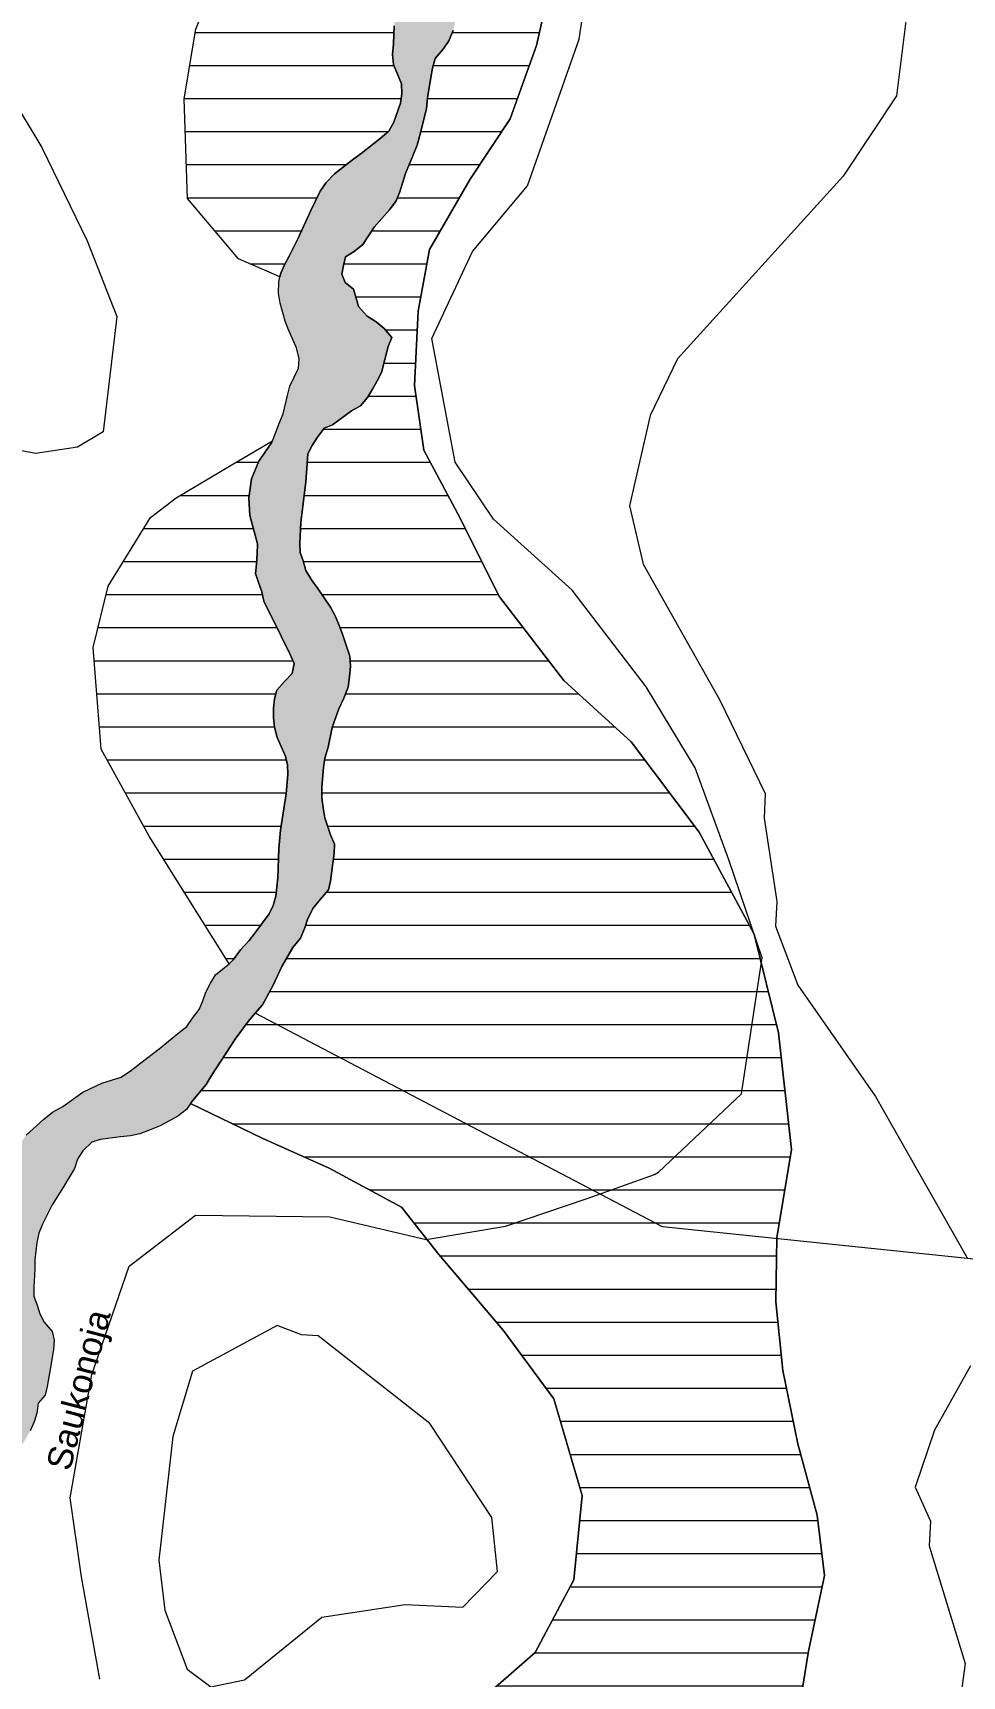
# Model space of a CAD drawing. Header units: millimetres. Extents: x 396621004 to 402046651, y 6785344214 to 6789799943.
# Drawn here: x 399442692 to 399555109, y 6786626747 to 6786825504 of the extents above; entities that cross this region are included whole.
import ezdxf

# ---------------------------------------------------------------- set-up
doc = ezdxf.new("R2010")
doc.units = ezdxf.units.MM
doc.header["$MEASUREMENT"] = 0
for name, color, linetype, lineweight in [('02 Korkeuskayrat_Kynä_nro__2', 8, 'Continuous', 15), ('02 Nimistö_Kynä_nro__41', 7, 'Continuous', 35), ('02 Suot_Kynä_nro__101', 252, 'Continuous', 15)]:
    doc.layers.add(name, color=color, linetype=linetype, lineweight=lineweight)
for name, color, linetype, lineweight, true_color in [('02 Maaston rajat_Kynä_nro__82', 7, 'Continuous', 20, 0xaaaaaa), ('02 Suot_Kynä_nro__102', 7, 'Continuous', 15, 0xcccccc), ('02 Vesialueet_Kynä_nro__105', 7, 'Continuous', 15, 0xcae6ff), ('02 Vesistöt_Kynä_nro__105', 7, 'Continuous', 15, 0xcae6ff)]:
    doc.layers.add(name, color=color, linetype=linetype, lineweight=lineweight, true_color=true_color)
doc.styles.add('LUOTU_TYYLI_5', font='')
doc.styles.get('LUOTU_TYYLI_5').set_extended_font_data('Arial')
pattern_1 = [(0, (1245072124.6, 6788065563.7), (0, 4000), [])]

msp = doc.modelspace()

# ---------------------------------------------------------------- hatches: boundary and pattern name
at = {"layer": '02 Suot_Kynä_nro__102', "linetype": 'Continuous', "lineweight": 15, "true_color": 0xcccccc}
h = msp.add_hatch(dxfattribs=at)
h.set_pattern_fill('KAJO___suo', color=254, style=0, pattern_type=2)
h.set_pattern_definition(pattern_1)
h.paths.add_polyline_path([(399486630.15, 6786831663.82), (399487430.38, 6786841606.09), (399487455.66, 6786845516.99), (399487624.13, 6786848177.6), (399479756.55, 6786848167.6), (399475376.31, 6786845627.01), (399471147.7, 6786841065.97), (399466110.43, 6786835304.65), (399462404.07, 6786825962.52), (399460997.34, 6786817520.58), (399461418.52, 6786805477.83), (399467567.7, 6786798166.16), (399472562.85, 6786796005.66), (399472680.78, 6786796425.76), (399473118.8, 6786797455.99), (399473691.6, 6786798476.23), (399474786.66, 6786800656.73), (399476336.59, 6786804007.49), (399477448.5, 6786806338.03), (399478172.92, 6786807418.27), (399479175.32, 6786808468.51), (399481365.44, 6786810138.9), (399482426.81, 6786810909.07), (399484701.16, 6786812719.49), (399485762.53, 6786813629.69), (399486352.17, 6786814719.94), (399487169.26, 6786816990.46), (399487329.3, 6786818120.72), (399487287.18, 6786819331), (399486335.33, 6786821671.53), (399486217.4, 6786822891.81), (399486318.48, 6786824162.1), (399486419.56, 6786826352.61)])
h = msp.add_hatch(dxfattribs=at)
h.set_pattern_fill('KAJO___suo', color=254, style=0, pattern_type=2)
h.set_pattern_definition(pattern_1)
h.paths.add_polyline_path([(399470456.97, 6786707925.51), (399469597.77, 6786706925.28), (399518841.73, 6786681109.38), (399532688.2, 6786679667.26), (399532690.02, 6786679779.07), (399534458.96, 6786690461.52), (399532883.76, 6786704564.74), (399529960.8, 6786716477.47), (399523297.78, 6786728830.29), (399515059.57, 6786739742.79), (399506914.01, 6786747154.49), (399499139.09, 6786757306.81), (399494118.67, 6786767319.1), (399489982.71, 6786775030.86), (399488862.39, 6786782852.65), (399489291.99, 6786791844.71), (399490656.6, 6786799296.42), (399495575.94, 6786807818.37), (399500436.32, 6786815100.03), (399503620.41, 6786823962.06), (399505220.88, 6786831153.7), (399504210.06, 6786836204.86), (399502457.97, 6786841306.03), (399499265.45, 6786842706.35), (399492661.4, 6786844866.84), (399492770.9, 6786843666.57), (399493082.57, 6786841366.04), (399493781.73, 6786837625.18), (399493950.2, 6786835264.64), (399493924.93, 6786834064.37), (399493815.42, 6786832724.06), (399493630.1, 6786830393.53), (399493773.3, 6786826832.72), (399493545.87, 6786825782.47), (399493023.61, 6786824552.19), (399492307.61, 6786823541.96), (399491364.17, 6786822411.7), (399491052.5, 6786821231.43), (399490825.07, 6786820111.18), (399490412.31, 6786817660.62), (399490311.23, 6786816320.31), (399489477.3, 6786812979.55), (399489182.48, 6786811929.31), (399488651.8, 6786810629.01), (399487767.33, 6786808498.52), (399487093.44, 6786806278.01), (399486655.42, 6786805177.76), (399485855.18, 6786804107.52), (399483985.16, 6786801987.03), (399482612.12, 6786799886.55), (399481550.76, 6786799056.36), (399480506.24, 6786798426.22), (399480278.81, 6786797375.98), (399480051.37, 6786796335.74), (399480472.55, 6786795305.5), (399481474.95, 6786794515.32), (399481811.89, 6786793425.07), (399482081.44, 6786792404.84), (399483134.38, 6786791254.58), (399484204.17, 6786790534.41), (399485206.57, 6786789744.23), (399486116.31, 6786788673.99), (399485678.29, 6786787573.73), (399484861.21, 6786784443.02), (399484347.37, 6786783422.78), (399483774.57, 6786782402.55), (399483193.35, 6786781382.32), (399482334.15, 6786780392.09), (399481222.24, 6786779771.95), (399478956.31, 6786778101.57), (399477928.64, 6786777681.47), (399477136.83, 6786776611.23), (399476488.22, 6786775600.99), (399475974.38, 6786774580.76), (399475881.72, 6786773380.49), (399475713.25, 6786771189.99), (399475106.76, 6786766268.86), (399474980.41, 6786763788.29), (399475030.95, 6786762658.03), (399475376.31, 6786761627.8), (399475704.83, 6786760467.53), (399476395.56, 6786759347.28), (399477170.52, 6786758297.04), (399478686.76, 6786756046.52), (399479242.71, 6786755006.28), (399479790.24, 6786753756), (399480194.57, 6786752655.75), (399481053.77, 6786750105.16), (399481104.31, 6786748894.88), (399481003.23, 6786747624.59), (399480826.34, 6786746354.3), (399480304.08, 6786745054.01), (399479697.58, 6786743753.71), (399478880.5, 6786741473.19), (399478408.78, 6786739092.64), (399478012.88, 6786737782.34), (399477852.83, 6786736652.08), (399477667.51, 6786734251.53), (399477633.82, 6786732981.24), (399478004.45, 6786730540.69), (399478695.18, 6786728490.22), (399479175.32, 6786727389.96), (399479158.48, 6786726259.71), (399478990.01, 6786725059.43), (399478678.34, 6786722888.94), (399478450.9, 6786721838.69), (399476564.03, 6786719578.18), (399475898.57, 6786718277.88), (399475595.32, 6786717237.64), (399475073.06, 6786716007.36), (399474129.63, 6786714867.1), (399472815.56, 6786712566.57), (399472301.72, 6786711466.32), (399471703.65, 6786710236.04)])
h = msp.add_hatch(dxfattribs=at)
h.set_pattern_fill('KAJO___suo', color=254, style=0, pattern_type=2)
h.set_pattern_definition(pattern_1)
h.paths.add_polyline_path([(399471821.58, 6786743813.72), (399471914.24, 6786744943.98), (399472209.06, 6786745984.22), (399473144.08, 6786747044.46), (399474079.09, 6786748034.69), (399474314.95, 6786749214.96), (399473767.42, 6786750405.23), (399472731.32, 6786752545.72), (399470650.71, 6786756756.68), (399470389.58, 6786757906.95), (399469976.83, 6786759007.2), (399469639.89, 6786760097.45), (399469732.54, 6786761227.71), (399469833.63, 6786762498), (399469858.9, 6786763708.27), (399468923.89, 6786767119.05), (399468805.96, 6786769249.54), (399469134.47, 6786771570.07), (399470018.94, 6786773700.56), (399471543.6, 6786775921.07), (399471669.96, 6786776161.12), (399466683.23, 6786773230.45), (399460011.79, 6786769259.54), (399456911.93, 6786766889), (399451807.27, 6786758597.1), (399449987.79, 6786751165.4), (399450973.34, 6786738862.59), (399456777.15, 6786728350.18), (399466430.52, 6786712886.65), (399466910.66, 6786713386.76), (399467795.13, 6786714597.04), (399468873.34, 6786715717.29), (399469673.58, 6786716787.54), (399471265.63, 6786718938.03), (399471771.04, 6786719958.26), (399472074.29, 6786721068.52), (399472318.57, 6786723319.03), (399472461.77, 6786726859.84), (399472630.24, 6786729050.34), (399473346.24, 6786733461.35), (399473531.56, 6786735791.89), (399473481.02, 6786737002.16), (399473211.46, 6786738092.41), (399472251.18, 6786740292.92), (399471922.66, 6786741533.2), (399471804.73, 6786742673.46)])
h = msp.add_hatch(dxfattribs=at)
h.set_pattern_fill('KAJO___suo', color=254, style=0, pattern_type=2)
h.set_pattern_definition(pattern_1)
h.paths.add_polyline_path([(399496409.87, 6786623426.18), (399486200.55, 6786619415.26), (399476909.39, 6786618865.14), (399470237.96, 6786620685.55), (399462833.67, 6786622806.04), (399457644.78, 6786619045.18), (399457745.86, 6786610773.29), (399462639.93, 6786603271.57), (399470128.45, 6786597650.28), (399478450.9, 6786593739.39), (399488795, 6786590228.59), (399499273.87, 6786589478.41), (399507613.17, 6786591068.78), (399517805.64, 6786594839.64), (399523356.75, 6786600831.01), (399530786.3, 6786609482.99), (399534728.51, 6786618565.07), (399536522.73, 6786629747.63), (399538468.56, 6786638919.72), (399537575.67, 6786646231.4), (399535233.93, 6786654853.37), (399533414.44, 6786663715.4), (399532563.67, 6786672017.3), (399532688.2, 6786679667.26), (399518841.73, 6786681109.38), (399469597.77, 6786706925.28), (399468730.14, 6786705925.05), (399467146.52, 6786703784.56), (399464307.79, 6786699393.56), (399463650.76, 6786698313.31), (399461999.74, 6786696312.86), (399461780.73, 6786695992.78), (399470431.7, 6786691821.83), (399478518.29, 6786688170.99), (399487304.03, 6786683479.92), (399491785.35, 6786677758.61), (399499602.39, 6786668606.52), (399505709.45, 6786660294.61), (399509146.25, 6786648611.94), (399508152.27, 6786638389.6), (399503468.79, 6786629597.59)])
at = {"layer": '02 Vesistöt_Kynä_nro__105', "linetype": 'Continuous', "lineweight": 0, "true_color": 0x32393f}
msp.add_hatch(color=250, dxfattribs=at).paths.add_polyline_path([(399514478.34, 6787006513.82), (399519254.49, 6787004003.25), (399521646.77, 6787002822.98), (399522918.72, 6787001932.77), (399524039.05, 6787000782.51), (399525555.29, 6786998461.98), (399526254.44, 6786997411.74), (399526591.38, 6786996321.49), (399526776.7, 6786995101.21), (399527181.03, 6786993930.94), (399527804.37, 6786992810.69), (399529674.4, 6786990460.15), (399530651.53, 6786989319.89), (399531696.04, 6786988169.63), (399532243.57, 6786987059.37), (399532841.64, 6786984748.84), (399533178.58, 6786983648.59), (399533448.14, 6786982568.34), (399533414.44, 6786981218.04), (399533237.55, 6786979027.53), (399533128.04, 6786977697.23), (399532909.03, 6786976646.99), (399531881.36, 6786974456.49), (399531359.1, 6786973286.22), (399530811.57, 6786970845.66), (399530213.5, 6786969615.38), (399529286.91, 6786968625.15), (399528217.12, 6786967714.95), (399527029.41, 6786967034.79), (399525791.15, 6786966634.7), (399523483.1, 6786966244.61), (399522329.08, 6786965984.55), (399521250.86, 6786965854.52), (399519035.48, 6786965614.47), (399517763.52, 6786965714.49), (399515632.37, 6786965734.49), (399514427.8, 6786965764.5), (399513358.01, 6786965704.49), (399512271.38, 6786965444.43), (399511092.08, 6786964824.28), (399509963.33, 6786964064.11), (399508876.7, 6786962943.85), (399507815.33, 6786962033.65), (399506787.66, 6786961613.55), (399505616.79, 6786961213.46), (399504319.57, 6786960963.4), (399503039.19, 6786960923.39), (399501767.24, 6786961023.41), (399500411.05, 6786960913.39), (399499585.54, 6786960643.33), (399499391.8, 6786960573.31), (399496906.86, 6786959703.11), (399495735.99, 6786959233.01), (399494430.34, 6786958912.93), (399491776.93, 6786958622.87), (399490631.33, 6786958502.84), (399489915.33, 6786957492.61), (399489123.51, 6786956422.36), (399486983.94, 6786954531.93), (399483648.22, 6786951891.33), (399481626.57, 6786949700.82), (399480480.97, 6786948660.59), (399479284.83, 6786947900.41), (399478198.19, 6786947640.35), (399475805.91, 6786947050.22), (399473438.9, 6786945879.95), (399472251.18, 6786945199.79), (399471114, 6786944299.59), (399470027.37, 6786943099.31), (399468645.91, 6786940938.82), (399467761.44, 6786939658.53), (399466017.77, 6786937388.01), (399464947.98, 6786936407.78), (399463861.34, 6786935287.53), (399463077.95, 6786934287.3), (399462631.51, 6786933187.05), (399462404.07, 6786932136.81), (399462151.37, 6786929816.28), (399462058.71, 6786928686.02), (399461915.51, 6786926005.4), (399461797.58, 6786924515.06), (399461747.04, 6786922964.71), (399461848.12, 6786921534.38), (399462302.99, 6786919223.85), (399462555.7, 6786917993.57), (399462741.01, 6786916703.28), (399462690.47, 6786914362.74), (399462656.78, 6786909471.62), (399462378.8, 6786905940.81), (399462488.31, 6786904650.52), (399462715.74, 6786903070.16), (399463499.13, 6786900459.56), (399464299.37, 6786897978.99), (399464905.86, 6786896648.69), (399465529.2, 6786895538.43), (399466506.33, 6786894538.2), (399468536.4, 6786892387.71), (399469606.19, 6786891517.51), (399470861.3, 6786891277.46), (399473110.38, 6786890887.37), (399474129.63, 6786890377.25), (399475207.84, 6786889657.09), (399476260.78, 6786888646.86), (399477094.71, 6786887516.6), (399477861.25, 6786886466.36), (399478863.65, 6786885676.18), (399479857.63, 6786884735.96), (399479630.19, 6786883695.72), (399478509.86, 6786882935.55), (399477389.54, 6786882235.39), (399476269.21, 6786881545.23), (399475334.19, 6786880555.01), (399475258.38, 6786879874.85), (399475325.77, 6786879494.76), (399475738.52, 6786878464.53), (399476808.31, 6786878524.54), (399477970.76, 6786878424.52), (399478981.58, 6786878204.47), (399479815.51, 6786877074.21), (399480363.04, 6786875963.96), (399481053.77, 6786874843.7), (399483083.84, 6786872693.21), (399483917.77, 6786871492.93), (399484313.68, 6786870252.65), (399485417.16, 6786867181.95), (399486377.44, 6786864981.44), (399486773.35, 6786863741.16), (399487042.9, 6786862650.91), (399487295.61, 6786860510.42), (399487590.43, 6786856999.62), (399487742.06, 6786854509.05), (399487801.02, 6786853438.8), (399487784.17, 6786852368.56), (399487750.48, 6786850178.06), (399487624.13, 6786848177.6), (399487455.66, 6786845516.99), (399487430.38, 6786841606.09), (399486630.15, 6786831663.82), (399486419.56, 6786826352.61), (399486318.48, 6786824162.1), (399486217.4, 6786822891.81), (399486335.33, 6786821671.53), (399487287.18, 6786819331), (399487329.3, 6786818120.72), (399487169.26, 6786816990.46), (399486352.17, 6786814719.94), (399485762.53, 6786813629.69), (399484701.16, 6786812719.49), (399482426.81, 6786810909.07), (399481365.44, 6786810138.9), (399479175.32, 6786808468.51), (399478172.92, 6786807418.27), (399477448.5, 6786806338.03), (399476336.59, 6786804007.49), (399474786.66, 6786800656.73), (399473691.6, 6786798476.23), (399473118.8, 6786797455.99), (399472680.78, 6786796425.76), (399472562.85, 6786796005.66), (399472453.35, 6786795375.52), (399472419.65, 6786794025.21), (399472604.97, 6786792804.93), (399473211.46, 6786790634.43), (399473624.22, 6786789604.2), (399474584.5, 6786787393.69), (399474904.59, 6786786093.39), (399474820.36, 6786784963.14), (399473792.69, 6786782772.64), (399473489.44, 6786781662.38), (399472958.76, 6786779431.87), (399472436.5, 6786778191.59), (399472057.44, 6786777091.34), (399471669.96, 6786776161.12), (399471543.6, 6786775921.07), (399470018.94, 6786773700.56), (399469134.47, 6786771570.07), (399468805.96, 6786769249.54), (399468923.89, 6786767119.05), (399469858.9, 6786763708.27), (399469833.63, 6786762498), (399469732.54, 6786761227.71), (399469639.89, 6786760097.45), (399469976.83, 6786759007.2), (399470389.58, 6786757906.95), (399470650.71, 6786756756.68), (399472731.32, 6786752545.72), (399473767.42, 6786750405.23), (399474314.95, 6786749214.96), (399474079.09, 6786748034.69), (399473144.08, 6786747044.46), (399472209.06, 6786745984.22), (399471914.24, 6786744943.98), (399471821.58, 6786743813.72), (399471804.73, 6786742673.46), (399471922.66, 6786741533.2), (399472251.18, 6786740292.92), (399473211.46, 6786738092.41), (399473481.02, 6786737002.16), (399473531.56, 6786735791.89), (399473346.24, 6786733461.35), (399472630.24, 6786729050.34), (399472461.77, 6786726859.84), (399472318.57, 6786723319.03), (399472074.29, 6786721068.52), (399471771.04, 6786719958.26), (399471265.63, 6786718938.03), (399469673.58, 6786716787.54), (399468873.34, 6786715717.29), (399467795.13, 6786714597.04), (399466910.66, 6786713386.76), (399466430.52, 6786712886.65), (399465840.87, 6786712406.54), (399464779.51, 6786711566.34), (399464198.28, 6786710546.11), (399463617.06, 6786709465.86), (399463254.85, 6786708425.63), (399462816.83, 6786707395.39), (399462016.59, 6786706325.15), (399461300.59, 6786705314.91), (399460239.22, 6786704474.72), (399457956.45, 6786702604.29), (399455766.33, 6786700923.91), (399454629.15, 6786700023.7), (399453357.2, 6786699203.52), (399451032.3, 6786698463.35), (399448741.1, 6786697373.1), (399446331.97, 6786695642.7), (399445068.44, 6786694962.55), (399444007.08, 6786694122.35), (399441867.5, 6786692171.91), (399440342.84, 6786690021.42), (399437942.14, 6786685740.44), (399436779.69, 6786683559.94), (399436324.82, 6786682309.65), (399436021.57, 6786681269.41), (399435701.48, 6786678958.88), (399435406.65, 6786675288.05), (399435111.83, 6786670696.99), (399434707.5, 6786668316.45), (399434530.61, 6786666976.14), (399434286.32, 6786665715.86), (399433410.28, 6786663585.37), (399432593.19, 6786661314.85), (399431304.39, 6786656793.81), (399430419.92, 6786654603.31), (399430057.71, 6786653563.07), (399429746.04, 6786652382.8), (399429089, 6786651222.54), (399427699.12, 6786648922.01), (399427193.71, 6786647901.78), (399426604.06, 6786646741.51), (399424936.2, 6786644601.02), (399423933.8, 6786643610.8), (399423141.99, 6786642540.55), (399422703.97, 6786641510.32), (399421760.53, 6786639459.85), (399421533.1, 6786638339.59), (399421726.84, 6786637259.34), (399422139.59, 6786636159.09), (399422459.69, 6786634928.81), (399423293.62, 6786633798.55), (399423925.38, 6786632748.31), (399426890.46, 6786627237.05), (399427185.29, 6786627377.08), (399428650.98, 6786628737.4), (399429004.77, 6786629647.6), (399430125.1, 6786630407.78), (399431186.46, 6786631247.97), (399431978.28, 6786632248.2), (399432205.71, 6786633368.45), (399433005.95, 6786634438.7), (399433578.75, 6786635458.93), (399434741.19, 6786637499.4), (399435246.61, 6786638519.63), (399436729.15, 6786641950.42), (399437908.44, 6786644270.95), (399438565.48, 6786645431.21), (399438936.11, 6786646531.47), (399439104.58, 6786648651.95), (399439576.3, 6786650962.48), (399439955.36, 6786652132.75), (399440317.57, 6786653172.99), (399441766.42, 6786655323.48), (399442356.07, 6786656413.73), (399442861.48, 6786657513.98), (399443164.73, 6786658554.22), (399443324.77, 6786659744.49), (399444192.4, 6786660744.72), (399444411.41, 6786661784.96), (399444807.31, 6786664095.48), (399445194.8, 6786666275.98), (399445287.46, 6786667396.24), (399445009.48, 6786668416.47), (399444040.77, 6786669556.73), (399443552.21, 6786670586.97), (399443206.84, 6786671617.21), (399442802.51, 6786672707.45), (399442810.94, 6786673777.7), (399442920.44, 6786675968.2), (399442937.29, 6786677098.46), (399443173.15, 6786679208.94), (399443409.01, 6786680329.2), (399443847.03, 6786681429.45), (399445026.33, 6786683749.98), (399446407.79, 6786685910.48), (399447721.86, 6786688150.99), (399448092.49, 6786689261.24), (399448741.1, 6786690271.47), (399449819.32, 6786691321.71), (399450838.56, 6786691661.79), (399453281.39, 6786691971.86), (399454494.38, 6786692081.89), (399455648.4, 6786692341.95), (399456895.08, 6786692812.05), (399458074.38, 6786693292.16), (399460222.38, 6786694472.43), (399461283.74, 6786695302.62), (399461780.73, 6786695992.78), (399461999.74, 6786696312.86), (399463650.76, 6786698313.31), (399464307.79, 6786699393.56), (399467146.52, 6786703784.56), (399468730.14, 6786705925.05), (399469597.77, 6786706925.28), (399470456.97, 6786707925.51), (399471703.65, 6786710236.04), (399472301.72, 6786711466.32), (399472815.56, 6786712566.57), (399474129.63, 6786714867.1), (399475073.06, 6786716007.36), (399475595.32, 6786717237.64), (399475898.57, 6786718277.88), (399476564.03, 6786719578.18), (399478450.9, 6786721838.69), (399478678.34, 6786722888.94), (399478990.01, 6786725059.43), (399479158.48, 6786726259.71), (399479175.32, 6786727389.96), (399478695.18, 6786728490.22), (399478004.45, 6786730540.69), (399477633.82, 6786732981.24), (399477667.51, 6786734251.53), (399477852.83, 6786736652.08), (399478012.88, 6786737782.34), (399478408.78, 6786739092.64), (399478880.5, 6786741473.19), (399479697.58, 6786743753.71), (399480304.08, 6786745054.01), (399480826.34, 6786746354.3), (399481003.23, 6786747624.59), (399481104.31, 6786748894.88), (399481053.77, 6786750105.16), (399480194.57, 6786752655.75), (399479790.24, 6786753756), (399479242.71, 6786755006.28), (399478686.76, 6786756046.52), (399477170.52, 6786758297.04), (399476395.56, 6786759347.28), (399475704.83, 6786760467.53), (399475376.31, 6786761627.8), (399475030.95, 6786762658.03), (399474980.41, 6786763788.29), (399475106.76, 6786766268.86), (399475713.25, 6786771189.99), (399475881.72, 6786773380.49), (399475974.38, 6786774580.76), (399476488.22, 6786775600.99), (399477136.83, 6786776611.23), (399477928.64, 6786777681.47), (399478956.31, 6786778101.57), (399481222.24, 6786779771.95), (399482334.15, 6786780392.09), (399483193.35, 6786781382.32), (399483774.57, 6786782402.55), (399484347.37, 6786783422.78), (399484861.21, 6786784443.02), (399485678.29, 6786787573.73), (399486116.31, 6786788673.99), (399485206.57, 6786789744.23), (399484204.17, 6786790534.41), (399483134.38, 6786791254.58), (399482081.44, 6786792404.84), (399481811.89, 6786793425.07), (399481474.95, 6786794515.32), (399480472.55, 6786795305.5), (399480051.37, 6786796335.74), (399480278.81, 6786797375.98), (399480506.24, 6786798426.22), (399481550.76, 6786799056.36), (399482612.12, 6786799886.55), (399483985.16, 6786801987.03), (399485855.18, 6786804107.52), (399486655.42, 6786805177.76), (399487093.44, 6786806278.01), (399487767.33, 6786808498.52), (399488651.8, 6786810629.01), (399489182.48, 6786811929.31), (399489477.3, 6786812979.55), (399490311.23, 6786816320.31), (399490412.31, 6786817660.62), (399490825.07, 6786820111.18), (399491052.5, 6786821231.43), (399491364.17, 6786822411.7), (399492307.61, 6786823541.96), (399493023.61, 6786824552.19), (399493545.87, 6786825782.47), (399493773.3, 6786826832.72), (399493630.1, 6786830393.53), (399493815.42, 6786832724.06), (399493924.93, 6786834064.37), (399493950.2, 6786835264.64), (399493781.73, 6786837625.18), (399493082.57, 6786841366.04), (399492770.9, 6786843666.57), (399492661.4, 6786844866.84), (399492678.24, 6786846017.1), (399492594.01, 6786848507.67), (399492804.6, 6786852048.48), (399493048.88, 6786854299), (399493149.96, 6786855569.29), (399493242.62, 6786856689.55), (399494143.94, 6786859040.08), (399494590.39, 6786860210.35), (399494817.82, 6786861330.61), (399495154.76, 6786863711.15), (399495247.42, 6786864911.43), (399495441.16, 6786867311.98), (399495559.09, 6786868792.31), (399495525.4, 6786870142.62), (399495154.76, 6786872663.2), (399494809.4, 6786873683.43), (399494186.06, 6786874723.67), (399492442.39, 6786876994.19), (399491465.26, 6786877994.42), (399490403.89, 6786879004.65), (399488104.27, 6786880394.97), (399485947.84, 6786881845.3), (399484869.63, 6786882565.47), (399483808.27, 6786883505.68), (399483117.54, 6786884625.94), (399482991.18, 6786885766.2), (399483016.45, 6786886906.46), (399482628.97, 6786889206.98), (399482426.81, 6786890287.23), (399482022.48, 6786891457.5), (399481196.97, 6786892587.76), (399480565.21, 6786893628), (399479478.57, 6786894288.15), (399478375.09, 6786894658.23), (399477305.3, 6786894528.2), (399476277.63, 6786894188.12), (399475174.15, 6786893638), (399474045.39, 6786893728.02), (399472984.03, 6786893808.04), (399470659.13, 6786893998.08), (399469614.62, 6786894288.15), (399469134.47, 6786895388.4), (399468233.16, 6786896528.66), (399467753.01, 6786897628.91), (399467407.65, 6786898659.15), (399467373.96, 6786900929.67), (399466961.2, 6786901959.9), (399466767.46, 6786903110.17), (399466759.04, 6786907511.17), (399466801.16, 6786909781.69), (399466919.09, 6786912182.24), (399467028.59, 6786914372.74), (399467769.86, 6786920994.26), (399468527.98, 6786926965.62), (399468780.69, 6786929286.15), (399469016.54, 6786930476.43), (399469538.8, 6786931636.69), (399470406.43, 6786932776.95), (399471130.85, 6786933857.2), (399471585.72, 6786935027.47), (399472470.19, 6786937227.97), (399473194.62, 6786938378.23), (399474255.98, 6786939218.43), (399475283.65, 6786939558.5), (399476311.32, 6786939978.6), (399477364.26, 6786940818.79), (399478442.48, 6786941799.02), (399479613.35, 6786942269.12), (399481769.77, 6786943449.39), (399485265.54, 6786945509.87), (399487472.5, 6786946470.09), (399489637.35, 6786947790.39), (399491810.62, 6786949250.72), (399492956.22, 6786950220.94), (399494051.28, 6786950631.04), (399497252.22, 6786951581.25), (399498406.25, 6786951771.3), (399503199.24, 6786953171.62), (399505667.33, 6786953751.75), (399506880.32, 6786953871.78), (399508034.34, 6786954061.82), (399509230.48, 6786954822), (399510249.73, 6786955232.09), (399511471.14, 6786955352.12), (399513509.64, 6786956042.28), (399514613.12, 6786956452.37), (399515834.53, 6786956702.43), (399518108.89, 6786956662.42), (399519170.25, 6786956652.41), (399520332.7, 6786956982.49), (399521360.37, 6786957402.59), (399522548.09, 6786958012.73), (399523710.54, 6786958422.82), (399524923.52, 6786958462.83), (399526060.7, 6786958442.82), (399527214.72, 6786958712.89), (399528351.9, 6786959613.09), (399529446.96, 6786960023.19), (399530668.37, 6786960213.23), (399531830.82, 6786960543.31), (399532968, 6786961373.5), (399533759.81, 6786962373.72), (399535410.82, 6786964444.2), (399536918.63, 6786966454.66), (399537794.68, 6786967594.92), (399538519.1, 6786968675.17), (399539108.75, 6786969835.43), (399540001.65, 6786972105.95), (399540591.29, 6786973336.23), (399540978.78, 6786974576.52), (399541383.1, 6786976967.06), (399541475.76, 6786978167.34), (399541282.02, 6786979317.6), (399541012.47, 6786980397.85), (399540481.79, 6786982648.36), (399539934.26, 6786983828.63), (399539529.93, 6786984918.88), (399539142.45, 6786987149.39), (399538283.24, 6786990630.19), (399537668.33, 6786992740.67), (399536986.02, 6786994851.15), (399536573.27, 6786995951.41), (399534922.26, 6786999272.17), (399533262.82, 6787001612.7), (399529168.98, 6787006333.78), (399527433.74, 6787008674.32), (399526372.37, 6787009544.52), (399525226.77, 6787010414.71), (399524207.52, 6787010924.83), (399521781.55, 6787011685.01), (399520762.3, 6787012265.14), (399519734.63, 6787012695.24), (399517249.69, 6787013605.44), (399516222.02, 6787014045.55), (399513863.43, 6787014795.72), (399512599.9, 6787014965.76), (399511437.45, 6787015555.89), (399510270.43, 6787016691.34), (399505973.55, 6787013490.37), (399507924.84, 6787011574.98), (399510013.87, 6787009214.44), (399511066.81, 6787008204.21), (399512355.61, 6787007464.04)])

# ---------------------------------------------------------------- linework, layer by layer
at = {"layer": '02 Korkeuskayrat_Kynä_nro__2', "color": 8, "linetype": 'Continuous', "lineweight": 15, "flags": 128}
for points in [[(399559316.8, 6786886406.34), (399549006.4, 6786879874.85), (399544550.35, 6786870062.61), (399542048.56, 6786859170.11), (399543817.51, 6786854078.95), (399543682.73, 6786851078.26), (399545451.67, 6786845997.1), (399545359.01, 6786843996.64), (399548762.12, 6786830823.63), (399547161.65, 6786817880.67), (399540709.22, 6786808168.45), (399520678.06, 6786786063.39), (399517359.19, 6786779211.82), (399514857.4, 6786768309.33), (399516533.69, 6786761227.71), (399525782.72, 6786744783.94), (399531274.87, 6786733521.37), (399531140.09, 6786730520.68), (399532681.6, 6786720438.37), (399532538.4, 6786717437.69), (399535217.08, 6786710316.06), (399544609.32, 6786696862.98), (399555728.38, 6786677328.51)], [(399428878.42, 6786836334.89), (399443762.8, 6786811619.23), (399449246.52, 6786800356.66), (399452834.94, 6786791184.56), (399451192.35, 6786777241.37), (399448100.92, 6786775380.94), (399443063.64, 6786774610.77), (399436114.23, 6786775931.07)], [(399495896.03, 6786799076.37), (399502533.78, 6786806998.18), (399508775.61, 6786824762.24), (399510485.59, 6786835954.8)], [(399450796.45, 6786626396.86), (399448555.79, 6786638759.69), (399447199.6, 6786648331.88), (399449810.89, 6786663245.29), (399454359.6, 6786676318.28), (399462370.38, 6786682499.69), (399478627.79, 6786682319.65), (399490277.54, 6786679579.03), (399499855.09, 6786681179.39), (399509752.74, 6786684520.16), (399517873.03, 6786687430.82), (399518361.59, 6786687720.89), (399528410.87, 6786697173.05), (399530929.5, 6786713646.82), (399526886.21, 6786725479.53), (399522809.22, 6786736612.07), (399516904.32, 6786746414.32), (399507916.41, 6786758116.99), (399498423.09, 6786766668.95), (399493798.57, 6786773590.53), (399490959.84, 6786788543.96), (399495896.03, 6786799076.37)], [(399556132.71, 6786664295.53), (399551769.32, 6786656493.75), (399549444.42, 6786649592.17), (399551263.91, 6786645501.23), (399551120.71, 6786642500.54), (399555475.67, 6786628287.29), (399553976.28, 6786617344.79), (399545476.94, 6786606722.36), (399525487.9, 6786585617.53), (399521073.97, 6786576805.51), (399518715.38, 6786568903.71), (399520568.56, 6786565823), (399520484.32, 6786563822.54), (399523154.58, 6786556690.91), (399525058.3, 6786554600.43), (399524974.07, 6786552599.98), (399538038.96, 6786531985.26), (399550480.52, 6786519392.38), (399558289.13, 6786515031.38)]]:
    msp.add_lwpolyline(points, dxfattribs=at)
msp.add_lwpolyline([(399498920.08, 6786639399.83), (399498220.93, 6786645931.33), (399490732.41, 6786657293.93), (399477204.22, 6786667926.36), (399475207.84, 6786668016.38), (399472259.6, 6786669156.64), (399461991.32, 6786663615.37), (399459624.31, 6786655713.57), (399457939.6, 6786640780.15), (399458664.02, 6786634738.77), (399461342.71, 6786627607.14), (399464240.4, 6786625466.65), (399468283.7, 6786626286.83), (399477642.24, 6786633868.57), (399487725.21, 6786635408.92), (399494716.74, 6786635078.85)], close=True, dxfattribs=at)
at = {"layer": '02 Maaston rajat_Kynä_nro__82', "color": 253, "linetype": 'Continuous', "lineweight": 20, "true_color": 0xaaaaaa, "flags": 128}
for points in [[(399472562.85, 6786796005.66), (399467567.7, 6786798166.16), (399461418.52, 6786805477.83), (399460997.34, 6786817520.58), (399462404.07, 6786825962.52), (399466110.43, 6786835304.65), (399471147.7, 6786841065.97), (399475376.31, 6786845627.01), (399479756.55, 6786848167.6), (399487624.13, 6786848177.6)], [(399534728.51, 6786618565.07), (399536522.73, 6786629747.63), (399538468.56, 6786638919.72), (399537575.67, 6786646231.4), (399535233.93, 6786654853.37), (399533414.44, 6786663715.4), (399532563.67, 6786672017.3), (399532690.02, 6786679779.07), (399534458.96, 6786690461.52), (399532883.76, 6786704564.74), (399529960.8, 6786716477.47), (399523297.78, 6786728830.29), (399515059.57, 6786739742.79), (399506914.01, 6786747154.49), (399499139.09, 6786757306.81), (399494118.67, 6786767319.1), (399489982.71, 6786775030.86), (399488862.39, 6786782852.65), (399489291.99, 6786791844.71), (399490656.6, 6786799296.42), (399495575.94, 6786807818.37), (399500436.32, 6786815100.03), (399503620.41, 6786823962.06), (399505220.88, 6786831153.7)], [(399493545.87, 6786825782.47), (399493023.61, 6786824552.19), (399492307.61, 6786823541.96), (399491364.17, 6786822411.7), (399491052.5, 6786821231.43), (399490825.07, 6786820111.18), (399490412.31, 6786817660.62), (399490311.23, 6786816320.31), (399489477.3, 6786812979.55), (399489182.48, 6786811929.31), (399488651.8, 6786810629.01), (399487767.33, 6786808498.52), (399487093.44, 6786806278.01), (399486655.42, 6786805177.76), (399485855.18, 6786804107.52), (399483985.16, 6786801987.03), (399482612.12, 6786799886.55), (399481550.76, 6786799056.36), (399480506.24, 6786798426.22), (399480278.81, 6786797375.98), (399480051.37, 6786796335.74), (399480472.55, 6786795305.5), (399481474.95, 6786794515.32), (399481811.89, 6786793425.07), (399482081.44, 6786792404.84), (399483134.38, 6786791254.58), (399484204.17, 6786790534.41), (399485206.57, 6786789744.23), (399486116.31, 6786788673.99), (399485678.29, 6786787573.73), (399484861.21, 6786784443.02), (399484347.37, 6786783422.78), (399483774.57, 6786782402.55), (399483193.35, 6786781382.32), (399482334.15, 6786780392.09), (399481222.24, 6786779771.95), (399478956.31, 6786778101.57), (399477928.64, 6786777681.47), (399477136.83, 6786776611.23), (399476488.22, 6786775600.99), (399475974.38, 6786774580.76), (399475881.72, 6786773380.49), (399475713.25, 6786771189.99), (399475106.76, 6786766268.86), (399474980.41, 6786763788.29), (399475030.95, 6786762658.03), (399475376.31, 6786761627.8), (399475704.83, 6786760467.53), (399476395.56, 6786759347.28), (399477170.52, 6786758297.04), (399478686.76, 6786756046.52), (399479242.71, 6786755006.28), (399479790.24, 6786753756), (399480194.57, 6786752655.75), (399481053.77, 6786750105.16), (399481104.31, 6786748894.88), (399481003.23, 6786747624.59), (399480826.34, 6786746354.3), (399480304.08, 6786745054.01), (399479697.58, 6786743753.71), (399478880.5, 6786741473.19), (399478408.78, 6786739092.64), (399478012.88, 6786737782.34), (399477852.83, 6786736652.08), (399477667.51, 6786734251.53), (399477633.82, 6786732981.24), (399477819.14, 6786731760.96), (399478004.45, 6786730540.69), (399478695.18, 6786728490.22), (399479175.32, 6786727389.96), (399479158.48, 6786726259.71), (399478990.01, 6786725059.43), (399478678.34, 6786722888.94), (399478450.9, 6786721838.69), (399477507.46, 6786720708.44), (399476564.03, 6786719578.18), (399475898.57, 6786718277.88), (399475595.32, 6786717237.64), (399475073.06, 6786716007.36), (399474129.63, 6786714867.1), (399472815.56, 6786712566.57), (399472301.72, 6786711466.32), (399471703.65, 6786710236.04), (399470456.97, 6786707925.51), (399469597.77, 6786706925.28)], [(399472562.85, 6786796005.66), (399472680.78, 6786796425.76), (399473118.8, 6786797455.99), (399473691.6, 6786798476.23), (399474786.66, 6786800656.73), (399476336.59, 6786804007.49), (399477448.5, 6786806338.03), (399478172.92, 6786807418.27), (399479175.32, 6786808468.51), (399481365.44, 6786810138.9), (399482426.81, 6786810909.07), (399484701.16, 6786812719.49), (399485762.53, 6786813629.69), (399486352.17, 6786814719.94), (399487169.26, 6786816990.46), (399487329.3, 6786818120.72), (399487287.18, 6786819331), (399486335.33, 6786821671.53), (399486217.4, 6786822891.81), (399486318.48, 6786824162.1), (399486419.56, 6786826352.61)], [(399471669.96, 6786776161.12), (399472057.44, 6786777091.34), (399472436.5, 6786778191.59), (399472958.76, 6786779431.87), (399473489.44, 6786781662.38), (399473792.69, 6786782772.64), (399474820.36, 6786784963.14), (399474904.59, 6786786093.39), (399474584.5, 6786787393.69), (399473624.22, 6786789604.2), (399473211.46, 6786790634.43), (399472604.97, 6786792804.93), (399472419.65, 6786794025.21), (399472453.35, 6786795375.52), (399472562.85, 6786796005.66)], [(399466430.52, 6786712886.65), (399456777.15, 6786728350.18), (399450973.34, 6786738862.59), (399449987.79, 6786751165.4), (399451807.27, 6786758597.1), (399456911.93, 6786766889), (399460011.79, 6786769259.54), (399466683.23, 6786773230.45), (399471669.96, 6786776161.12)], [(399466430.52, 6786712886.65), (399466910.66, 6786713386.76), (399467795.13, 6786714597.04), (399468873.34, 6786715717.29), (399469673.58, 6786716787.54), (399471265.63, 6786718938.03), (399471771.04, 6786719958.26), (399472074.29, 6786721068.52), (399472318.57, 6786723319.03), (399472461.77, 6786726859.84), (399472630.24, 6786729050.34), (399473346.24, 6786733461.35), (399473531.56, 6786735791.89), (399473481.02, 6786737002.16), (399473211.46, 6786738092.41), (399472251.18, 6786740292.92), (399471922.66, 6786741533.2), (399471804.73, 6786742673.46), (399471821.58, 6786743813.72), (399471914.24, 6786744943.98), (399472209.06, 6786745984.22), (399473144.08, 6786747044.46), (399474079.09, 6786748034.69), (399474314.95, 6786749214.96), (399473767.42, 6786750405.23), (399472731.32, 6786752545.72), (399470650.71, 6786756756.68), (399470389.58, 6786757906.95), (399469976.83, 6786759007.2), (399469639.89, 6786760097.45), (399469732.54, 6786761227.71), (399469833.63, 6786762498), (399469858.9, 6786763708.27), (399468923.89, 6786767119.05), (399468805.96, 6786769249.54), (399469134.47, 6786771570.07), (399470018.94, 6786773700.56), (399471543.6, 6786775921.07), (399471669.96, 6786776161.12)], [(399441867.5, 6786692171.91), (399444007.08, 6786694122.35), (399445068.44, 6786694962.55), (399446331.97, 6786695642.7), (399448741.1, 6786697373.1), (399451032.3, 6786698463.35), (399453357.2, 6786699203.52), (399454629.15, 6786700023.7), (399455766.33, 6786700923.91), (399457956.45, 6786702604.29), (399460239.22, 6786704474.72), (399461300.59, 6786705314.91), (399462016.59, 6786706325.15), (399462816.83, 6786707395.39), (399463254.85, 6786708425.63), (399463617.06, 6786709465.86), (399464198.28, 6786710546.11), (399464779.51, 6786711566.34), (399465840.87, 6786712406.54), (399466430.52, 6786712886.65)], [(399469597.77, 6786706925.28), (399468730.14, 6786705925.05), (399467146.52, 6786703784.56), (399464307.79, 6786699393.56), (399463650.76, 6786698313.31), (399461999.74, 6786696312.86), (399461780.73, 6786695992.78)], [(399461780.73, 6786695992.78), (399461283.74, 6786695302.62), (399460222.38, 6786694472.43), (399458074.38, 6786693292.16), (399456895.08, 6786692812.05), (399455648.4, 6786692341.95), (399454494.38, 6786692081.89), (399453281.39, 6786691971.86), (399450838.56, 6786691661.79), (399449819.32, 6786691321.71), (399448741.1, 6786690271.47), (399448092.49, 6786689261.24), (399447721.86, 6786688150.99), (399446407.79, 6786685910.48), (399445026.33, 6786683749.98), (399443847.03, 6786681429.45), (399443409.01, 6786680329.2), (399443173.15, 6786679208.94), (399442937.29, 6786677098.46), (399442920.44, 6786675968.2), (399442810.94, 6786673777.7), (399442802.51, 6786672707.45), (399443206.84, 6786671617.21), (399443552.21, 6786670586.97), (399444040.77, 6786669556.73), (399445009.48, 6786668416.47), (399445287.46, 6786667396.24), (399445194.8, 6786666275.98), (399444807.31, 6786664095.48), (399444411.41, 6786661784.96), (399444192.4, 6786660744.72), (399443324.77, 6786659744.49), (399443164.73, 6786658554.22), (399442861.48, 6786657513.98), (399442356.07, 6786656413.73)], [(399461780.73, 6786695992.78), (399470431.7, 6786691821.83), (399478518.29, 6786688170.99), (399487304.03, 6786683479.92), (399491785.35, 6786677758.61), (399499602.39, 6786668606.52), (399505709.45, 6786660294.61), (399509146.25, 6786648611.94), (399508152.27, 6786638389.6), (399503468.79, 6786629597.59), (399496409.87, 6786623426.18)]]:
    msp.add_lwpolyline(points, dxfattribs=at)
at = {"layer": '02 Suot_Kynä_nro__101', "color": 252, "linetype": 'Continuous', "lineweight": 15, "flags": 128}
for points in [[(399505220.88, 6786831153.7), (399503620.41, 6786823962.06), (399500436.32, 6786815100.03), (399495575.94, 6786807818.37), (399490656.6, 6786799296.42), (399489291.99, 6786791844.71), (399488862.39, 6786782852.65), (399489982.71, 6786775030.86), (399494118.67, 6786767319.1), (399499139.09, 6786757306.81), (399506914.01, 6786747154.49), (399515059.57, 6786739742.79), (399523297.78, 6786728830.29), (399529960.8, 6786716477.47), (399532883.76, 6786704564.74), (399534458.96, 6786690461.52), (399532690.02, 6786679779.07), (399532563.67, 6786672017.3), (399533414.44, 6786663715.4), (399535233.93, 6786654853.37), (399537575.67, 6786646231.4), (399538468.56, 6786638919.72), (399536522.73, 6786629747.63), (399534728.51, 6786618565.07)], [(399486419.56, 6786826352.61), (399486318.48, 6786824162.1), (399486217.4, 6786822891.81), (399486335.33, 6786821671.53), (399487287.18, 6786819331), (399487329.3, 6786818120.72), (399487169.26, 6786816990.46), (399486352.17, 6786814719.94), (399485762.53, 6786813629.69), (399484701.16, 6786812719.49), (399482426.81, 6786810909.07), (399481365.44, 6786810138.9), (399479175.32, 6786808468.51), (399478172.92, 6786807418.27), (399477448.5, 6786806338.03), (399476336.59, 6786804007.49), (399474786.66, 6786800656.73), (399473691.6, 6786798476.23), (399473118.8, 6786797455.99), (399472680.78, 6786796425.76), (399472562.85, 6786796005.66), (399467567.7, 6786798166.16), (399461418.52, 6786805477.83), (399460997.34, 6786817520.58), (399462404.07, 6786825962.52)], [(399496409.87, 6786623426.18), (399503468.79, 6786629597.59), (399508152.27, 6786638389.6), (399509146.25, 6786648611.94), (399505709.45, 6786660294.61), (399499602.39, 6786668606.52), (399491785.35, 6786677758.61), (399487304.03, 6786683479.92), (399478518.29, 6786688170.99), (399470431.7, 6786691821.83), (399461780.73, 6786695992.78), (399461999.74, 6786696312.86), (399463650.76, 6786698313.31), (399464307.79, 6786699393.56), (399467146.52, 6786703784.56), (399468730.14, 6786705925.05), (399469597.77, 6786706925.28), (399470456.97, 6786707925.51), (399471703.65, 6786710236.04), (399472301.72, 6786711466.32), (399472815.56, 6786712566.57), (399474129.63, 6786714867.1), (399475073.06, 6786716007.36), (399475595.32, 6786717237.64), (399475898.57, 6786718277.88), (399476564.03, 6786719578.18), (399477507.46, 6786720708.44), (399478450.9, 6786721838.69), (399478678.34, 6786722888.94), (399478990.01, 6786725059.43), (399479158.48, 6786726259.71), (399479175.32, 6786727389.96), (399478695.18, 6786728490.22), (399478004.45, 6786730540.69), (399477819.14, 6786731760.96), (399477633.82, 6786732981.24), (399477667.51, 6786734251.53), (399477852.83, 6786736652.08), (399478012.88, 6786737782.34), (399478408.78, 6786739092.64), (399478880.5, 6786741473.19), (399479697.58, 6786743753.71), (399480304.08, 6786745054.01), (399480826.34, 6786746354.3), (399481003.23, 6786747624.59), (399481104.31, 6786748894.88), (399481053.77, 6786750105.16), (399480194.57, 6786752655.75), (399479790.24, 6786753756), (399479242.71, 6786755006.28), (399478686.76, 6786756046.52), (399477170.52, 6786758297.04), (399476395.56, 6786759347.28), (399475704.83, 6786760467.53), (399475376.31, 6786761627.8), (399475030.95, 6786762658.03), (399474980.41, 6786763788.29), (399475106.76, 6786766268.86), (399475713.25, 6786771189.99), (399475881.72, 6786773380.49), (399475974.38, 6786774580.76), (399476488.22, 6786775600.99), (399477136.83, 6786776611.23), (399477928.64, 6786777681.47), (399478956.31, 6786778101.57), (399481222.24, 6786779771.95), (399482334.15, 6786780392.09), (399483193.35, 6786781382.32), (399483774.57, 6786782402.55), (399484347.37, 6786783422.78), (399484861.21, 6786784443.02), (399485678.29, 6786787573.73), (399486116.31, 6786788673.99), (399485206.57, 6786789744.23), (399484204.17, 6786790534.41), (399483134.38, 6786791254.58), (399482081.44, 6786792404.84), (399481811.89, 6786793425.07), (399481474.95, 6786794515.32), (399480472.55, 6786795305.5), (399480051.37, 6786796335.74), (399480278.81, 6786797375.98), (399480506.24, 6786798426.22), (399481550.76, 6786799056.36), (399482612.12, 6786799886.55), (399483985.16, 6786801987.03), (399485855.18, 6786804107.52), (399486655.42, 6786805177.76), (399487093.44, 6786806278.01), (399487767.33, 6786808498.52), (399488651.8, 6786810629.01), (399489182.48, 6786811929.31), (399489477.3, 6786812979.55), (399490311.23, 6786816320.31), (399490412.31, 6786817660.62), (399490825.07, 6786820111.18), (399491052.5, 6786821231.43), (399491364.17, 6786822411.7), (399492307.61, 6786823541.96), (399493023.61, 6786824552.19), (399493545.87, 6786825782.47)]]:
    msp.add_lwpolyline(points, dxfattribs=at)
msp.add_lwpolyline([(399471669.96, 6786776161.12), (399471543.6, 6786775921.07), (399470018.94, 6786773700.56), (399469134.47, 6786771570.07), (399468805.96, 6786769249.54), (399468923.89, 6786767119.05), (399469858.9, 6786763708.27), (399469833.63, 6786762498), (399469732.54, 6786761227.71), (399469639.89, 6786760097.45), (399469976.83, 6786759007.2), (399470389.58, 6786757906.95), (399470650.71, 6786756756.68), (399472731.32, 6786752545.72), (399473767.42, 6786750405.23), (399474314.95, 6786749214.96), (399474079.09, 6786748034.69), (399473144.08, 6786747044.46), (399472209.06, 6786745984.22), (399471914.24, 6786744943.98), (399471821.58, 6786743813.72), (399471804.73, 6786742673.46), (399471922.66, 6786741533.2), (399472251.18, 6786740292.92), (399473211.46, 6786738092.41), (399473481.02, 6786737002.16), (399473531.56, 6786735791.89), (399473346.24, 6786733461.35), (399472630.24, 6786729050.34), (399472461.77, 6786726859.84), (399472318.57, 6786723319.03), (399472074.29, 6786721068.52), (399471771.04, 6786719958.26), (399471265.63, 6786718938.03), (399469673.58, 6786716787.54), (399468873.34, 6786715717.29), (399467795.13, 6786714597.04), (399466910.66, 6786713386.76), (399466430.52, 6786712886.65), (399456777.15, 6786728350.18), (399450973.34, 6786738862.59), (399449987.79, 6786751165.4), (399451807.27, 6786758597.1), (399456911.93, 6786766889), (399460011.79, 6786769259.54), (399466683.23, 6786773230.45)], close=True, dxfattribs=at)
at = {"layer": '02 Vesialueet_Kynä_nro__105', "color": 254, "linetype": 'Continuous', "lineweight": 15, "true_color": 0xcae6ff, "flags": 128}
for points in [[(399441867.5, 6786692171.91), (399444007.08, 6786694122.35), (399445068.44, 6786694962.55), (399446331.97, 6786695642.7), (399448741.1, 6786697373.1), (399451032.3, 6786698463.35), (399453357.2, 6786699203.52), (399454629.15, 6786700023.7), (399455766.33, 6786700923.91), (399457956.45, 6786702604.29), (399460239.22, 6786704474.72), (399461300.59, 6786705314.91), (399462016.59, 6786706325.15), (399462816.83, 6786707395.39), (399463254.85, 6786708425.63), (399463617.06, 6786709465.86), (399464198.28, 6786710546.11), (399464779.51, 6786711566.34), (399465840.87, 6786712406.54), (399466430.52, 6786712886.65), (399466910.66, 6786713386.76), (399467795.13, 6786714597.04), (399468873.34, 6786715717.29), (399469673.58, 6786716787.54), (399471265.63, 6786718938.03), (399471771.04, 6786719958.26), (399472074.29, 6786721068.52), (399472318.57, 6786723319.03), (399472461.77, 6786726859.84), (399472630.24, 6786729050.34), (399473346.24, 6786733461.35), (399473531.56, 6786735791.89), (399473481.02, 6786737002.16), (399473211.46, 6786738092.41), (399472251.18, 6786740292.92), (399471922.66, 6786741533.2), (399471804.73, 6786742673.46), (399471821.58, 6786743813.72), (399471914.24, 6786744943.98), (399472209.06, 6786745984.22), (399473144.08, 6786747044.46), (399474079.09, 6786748034.69), (399474314.95, 6786749214.96), (399473767.42, 6786750405.23), (399472731.32, 6786752545.72), (399470650.71, 6786756756.68), (399470389.58, 6786757906.95), (399469976.83, 6786759007.2), (399469639.89, 6786760097.45), (399469732.54, 6786761227.71), (399469833.63, 6786762498), (399469858.9, 6786763708.27), (399468923.89, 6786767119.05), (399468805.96, 6786769249.54), (399469134.47, 6786771570.07), (399470018.94, 6786773700.56), (399471543.6, 6786775921.07), (399471669.96, 6786776161.12), (399472057.44, 6786777091.34), (399472436.5, 6786778191.59), (399472958.76, 6786779431.87), (399473489.44, 6786781662.38), (399473792.69, 6786782772.64), (399474820.36, 6786784963.14), (399474904.59, 6786786093.39), (399474584.5, 6786787393.69), (399473624.22, 6786789604.2), (399473211.46, 6786790634.43), (399472604.97, 6786792804.93), (399472419.65, 6786794025.21), (399472453.35, 6786795375.52), (399472562.85, 6786796005.66), (399472680.78, 6786796425.76), (399473118.8, 6786797455.99), (399473691.6, 6786798476.23), (399474786.66, 6786800656.73), (399476336.59, 6786804007.49), (399477448.5, 6786806338.03), (399478172.92, 6786807418.27), (399479175.32, 6786808468.51), (399481365.44, 6786810138.9), (399482426.81, 6786810909.07), (399484701.16, 6786812719.49), (399485762.53, 6786813629.69), (399486352.17, 6786814719.94), (399487169.26, 6786816990.46), (399487329.3, 6786818120.72), (399487287.18, 6786819331), (399486335.33, 6786821671.53), (399486217.4, 6786822891.81), (399486318.48, 6786824162.1), (399486419.56, 6786826352.61)], [(399493545.87, 6786825782.47), (399493023.61, 6786824552.19), (399492307.61, 6786823541.96), (399491364.17, 6786822411.7), (399491052.5, 6786821231.43), (399490825.07, 6786820111.18), (399490412.31, 6786817660.62), (399490311.23, 6786816320.31), (399489477.3, 6786812979.55), (399489182.48, 6786811929.31), (399488651.8, 6786810629.01), (399487767.33, 6786808498.52), (399487093.44, 6786806278.01), (399486655.42, 6786805177.76), (399485855.18, 6786804107.52), (399483985.16, 6786801987.03), (399482612.12, 6786799886.55), (399481550.76, 6786799056.36), (399480506.24, 6786798426.22), (399480278.81, 6786797375.98), (399480051.37, 6786796335.74), (399480472.55, 6786795305.5), (399481474.95, 6786794515.32), (399481811.89, 6786793425.07), (399482081.44, 6786792404.84), (399483134.38, 6786791254.58), (399484204.17, 6786790534.41), (399485206.57, 6786789744.23), (399486116.31, 6786788673.99), (399485678.29, 6786787573.73), (399484861.21, 6786784443.02), (399484347.37, 6786783422.78), (399483774.57, 6786782402.55), (399483193.35, 6786781382.32), (399482334.15, 6786780392.09), (399481222.24, 6786779771.95), (399478956.31, 6786778101.57), (399477928.64, 6786777681.47), (399477136.83, 6786776611.23), (399476488.22, 6786775600.99), (399475974.38, 6786774580.76), (399475881.72, 6786773380.49), (399475713.25, 6786771189.99), (399475106.76, 6786766268.86), (399474980.41, 6786763788.29), (399475030.95, 6786762658.03), (399475376.31, 6786761627.8), (399475704.83, 6786760467.53), (399476395.56, 6786759347.28), (399477170.52, 6786758297.04), (399478686.76, 6786756046.52), (399479242.71, 6786755006.28), (399479790.24, 6786753756), (399480194.57, 6786752655.75), (399481053.77, 6786750105.16), (399481104.31, 6786748894.88), (399481003.23, 6786747624.59), (399480826.34, 6786746354.3), (399480304.08, 6786745054.01), (399479697.58, 6786743753.71), (399478880.5, 6786741473.19), (399478408.78, 6786739092.64), (399478012.88, 6786737782.34), (399477852.83, 6786736652.08), (399477667.51, 6786734251.53), (399477633.82, 6786732981.24), (399477819.14, 6786731760.96), (399478004.45, 6786730540.69), (399478695.18, 6786728490.22), (399479175.32, 6786727389.96), (399479158.48, 6786726259.71), (399478990.01, 6786725059.43), (399478678.34, 6786722888.94), (399478450.9, 6786721838.69), (399477507.46, 6786720708.44), (399476564.03, 6786719578.18), (399475898.57, 6786718277.88), (399475595.32, 6786717237.64), (399475073.06, 6786716007.36), (399474129.63, 6786714867.1), (399472815.56, 6786712566.57), (399472301.72, 6786711466.32), (399471703.65, 6786710236.04), (399470456.97, 6786707925.51), (399469597.77, 6786706925.28), (399468730.14, 6786705925.05), (399467146.52, 6786703784.56), (399464307.79, 6786699393.56), (399463650.76, 6786698313.31), (399461999.74, 6786696312.86), (399461780.73, 6786695992.78), (399461283.74, 6786695302.62), (399460222.38, 6786694472.43), (399458074.38, 6786693292.16), (399456895.08, 6786692812.05), (399455648.4, 6786692341.95), (399454494.38, 6786692081.89), (399453281.39, 6786691971.86), (399450838.56, 6786691661.79), (399449819.32, 6786691321.71), (399448741.1, 6786690271.47), (399448092.49, 6786689261.24), (399447721.86, 6786688150.99), (399446407.79, 6786685910.48), (399445026.33, 6786683749.98), (399443847.03, 6786681429.45), (399443409.01, 6786680329.2), (399443173.15, 6786679208.94), (399442937.29, 6786677098.46), (399442920.44, 6786675968.2), (399442810.94, 6786673777.7), (399442802.51, 6786672707.45), (399443206.84, 6786671617.21), (399443552.21, 6786670586.97), (399444040.77, 6786669556.73), (399445009.48, 6786668416.47), (399445287.46, 6786667396.24), (399445194.8, 6786666275.98), (399444807.31, 6786664095.48), (399444411.41, 6786661784.96), (399444192.4, 6786660744.72), (399443324.77, 6786659744.49), (399443164.73, 6786658554.22), (399442861.48, 6786657513.98), (399442356.07, 6786656413.73)], [(399616318.84, 6786670957.05), (399518841.73, 6786681109.38), (399469597.77, 6786706925.28)]]:
    msp.add_lwpolyline(points, dxfattribs=at)

# ---------------------------------------------------------------- texts
at = {"layer": '02 Nimistö_Kynä_nro__41', "color": 7, "linetype": 'Continuous', "lineweight": 35, "insert": (399448050.99, 6786651187.34), "char_height": 3000, "attachment_point": 7, "rotation": 75.5, "style": 'LUOTU_TYYLI_5'}
msp.add_mtext('\\A1;{\\pql;\\fArial|b0|i0|c0|p34;Saukonoja}', dxfattribs=at)

doc.saveas('drawing.dxf')
